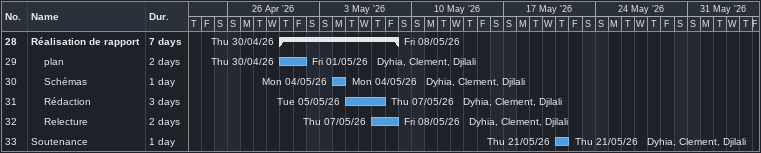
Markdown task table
| ID | Level | Task | Duration | Start | Finish | Resources |
|---|---|---|---|---|---|---|
| 28 | 1 | **Réalisation de rapport** | 7d | 2026-04-30 | 2026-05-08 |  |
| 29 | 2 | plan | 2d | 2026-04-30 | 2026-05-01 | Dyhia, Clement, Djilali |
| 30 | 2 | Schémas | 1d | 2026-05-04 | 2026-05-04 | Dyhia, Clement, Djilali |
| 31 | 2 | Rédaction | 3d | 2026-05-05 | 2026-05-07 | Dyhia, Clement, Djilali |
| 32 | 2 | Relecture | 2d | 2026-05-07 | 2026-05-08 | Dyhia, Clement, Djilali |
| 33 | 1 | Soutenance | 1d | 2026-05-21 | 2026-05-21 | Dyhia, Clement, Djilali |
